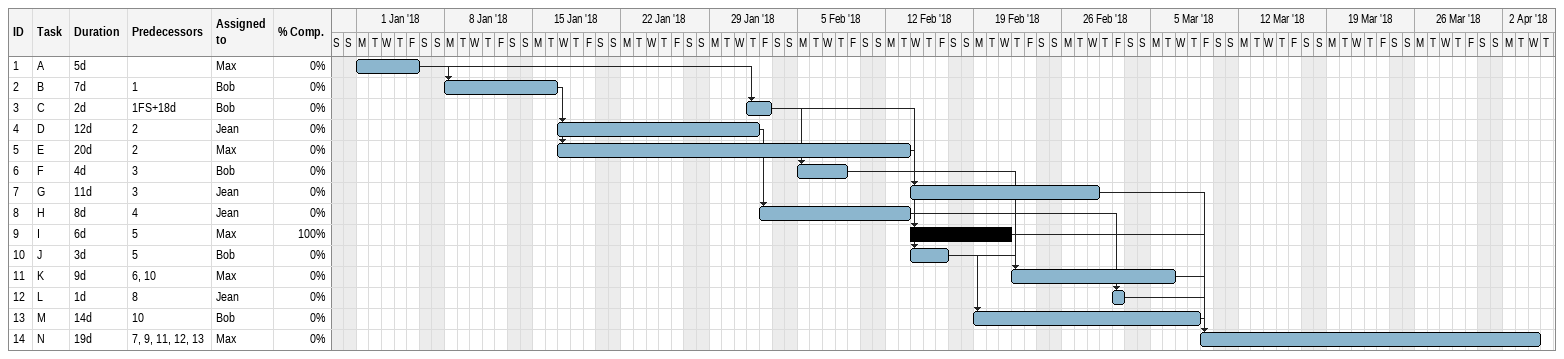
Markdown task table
| ID | Task | Duration | Start | Finish | Predecessors | Resources | % complete |
|---|---|---|---|---|---|---|---|
| 1 | A | 5d | 2018-01-01 | 2018-01-05 |  | Max | 0 |
| 2 | B | 7d | 2018-01-08 | 2018-01-16 | 1 | Bob | 0 |
| 3 | C | 2d | 2018-02-01 | 2018-02-02 | 1FS+18d | Bob | 0 |
| 4 | D | 12d | 2018-01-17 | 2018-02-01 | 2 | Jean | 0 |
| 5 | E | 20d | 2018-01-17 | 2018-02-13 | 2 | Max | 0 |
| 6 | F | 4d | 2018-02-05 | 2018-02-08 | 3 | Bob | 0 |
| 7 | G | 11d | 2018-02-14 | 2018-02-28 | 3 | Jean | 0 |
| 8 | H | 8d | 2018-02-02 | 2018-02-13 | 4 | Jean | 0 |
| 9 | I | 6d | 2018-02-14 | 2018-02-21 | 5 | Max | 100 |
| 10 | J | 3d | 2018-02-14 | 2018-02-16 | 5 | Bob | 0 |
| 11 | K | 9d | 2018-02-22 | 2018-03-06 | 6, 10 | Max | 0 |
| 12 | L | 1d | 2018-03-02 | 2018-03-02 | 8 | Jean | 0 |
| 13 | M | 14d | 2018-02-19 | 2018-03-08 | 10 | Bob | 0 |
| 14 | N | 19d | 2018-03-09 | 2018-04-04 | 7, 9, 11, 12, 13 | Max | 0 |
